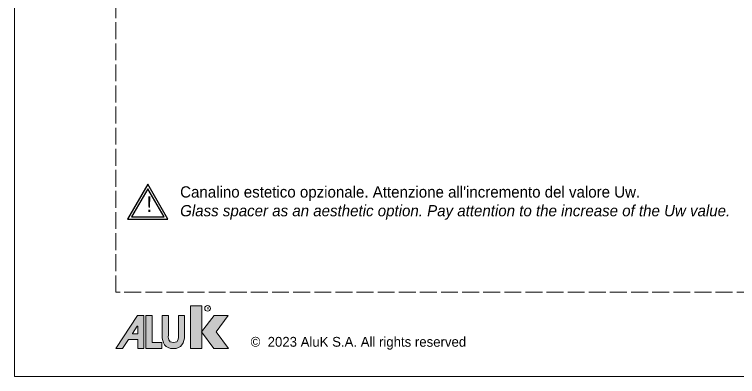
# Model space of a CAD drawing. Header units: millimetres. Extents: x -8 to 2550, y -393 to 1062.
# Drawn here: x 1040 to 1168.4, y -393 to -328.6 of the extents above; entities that cross this region are included whole.
import ezdxf

# ---------------------------------------------------------------- set-up
doc = ezdxf.new("R2010")
doc.units = ezdxf.units.MM
doc.header["$LTSCALE"] = 0.25
doc.header["$MEASUREMENT"] = 0
doc.linetypes.add('ACAD_ISO02W100', pattern=[15, 12, -3])
doc.layers.add('01_ALUK Logo', color=7, linetype='Continuous')
doc.layers.add('01_Text', color=40, linetype='Continuous', lineweight=25)
doc.layers.add('02_Block Frame', color=7, linetype='Continuous', lineweight=5, true_color=0xe2001a, plot=False)
doc.styles.add('Aluk Text', font='GOTHIC.TTF')
doc.styles.get("Standard").update_dxf_attribs({"font": 'arial.ttf'})

# ---------------------------------------------------------------- blocks, each defined once
blk = doc.blocks.new('block 2')
at = {"layer": '01_ALUK Logo', "color": 242, "lineweight": 9, "true_color": 0xe2001a}
blk.add_open_spline([(90.55, 45.43), (90.55, 43.97), (89.37, 42.78), (87.91, 42.78), (86.44, 42.78), (85.26, 43.97), (85.26, 45.43), (85.26, 46.89), (86.44, 48.07), (87.91, 48.07), (89.37, 48.07), (90.55, 46.89), (90.55, 45.43)], degree=3, knots=[0, 0, 0, 0, 1, 1, 1, 2, 2, 2, 3, 3, 3, 4, 4, 4, 4], dxfattribs=at)
blk = doc.blocks.new('block 3')
at = {"layer": '01_ALUK Logo', "lineweight": 9}
h = blk.add_hatch(color=256, dxfattribs=at)
h.dxf.hatch_style = 2
edge = h.paths.add_edge_path()
edge.add_spline(control_points=[(66.48, 20.15), (66.48, 13.62), (63.67, 7.93), (56.04, 7.93), (48.42, 7.93), (45.6, 13.62), (45.6, 20.15), (45.6, 20.15), (45.6, 38.69), (45.6, 38.69), (45.6, 38.69), (51.45, 38.69), (51.45, 38.69), (51.45, 38.69), (51.45, 20.66), (51.45, 20.66), (51.45, 18.31), (50.64, 13.6), (56.16, 13.6), (61.67, 13.6), (60.74, 18.43), (60.74, 20.66), (60.74, 20.66), (60.74, 38.69), (60.74, 38.69), (60.74, 38.69), (66.48, 38.69), (66.48, 38.69), (66.48, 38.69), (66.48, 20.15), (66.48, 20.15)], knot_values=[0, 0, 0, 0, 1, 1, 1, 2, 2, 2, 3, 3, 3, 4, 4, 4, 5, 5, 5, 6, 6, 6, 7, 7, 7, 8, 8, 8, 9, 9, 9, 10, 10, 10, 10], degree=3, periodic=0)
at = {"layer": '01_ALUK Logo', "lineweight": 0}
blk.add_open_spline([(66.48, 20.15), (66.48, 13.62), (63.67, 7.93), (56.04, 7.93), (48.42, 7.93), (45.6, 13.62), (45.6, 20.15), (45.6, 20.15), (45.6, 38.69), (45.6, 38.69), (45.6, 38.69), (51.45, 38.69), (51.45, 38.69), (51.45, 38.69), (51.45, 20.66), (51.45, 20.66), (51.45, 18.31), (50.64, 13.6), (56.16, 13.6), (61.67, 13.6), (60.74, 18.43), (60.74, 20.66), (60.74, 20.66), (60.74, 38.69), (60.74, 38.69), (60.74, 38.69), (66.48, 38.69), (66.48, 38.69), (66.48, 38.69), (66.48, 20.15), (66.48, 20.15)], degree=3, knots=[0, 0, 0, 0, 1, 1, 1, 2, 2, 2, 3, 3, 3, 4, 4, 4, 5, 5, 5, 6, 6, 6, 7, 7, 7, 8, 8, 8, 9, 9, 9, 10, 10, 10, 10], dxfattribs=at)
blk = doc.blocks.new('A$C20372')
at = {"layer": '01_ALUK Logo', "lineweight": 9, "true_color": 0xe2001a}
h = blk.add_hatch(color=242, dxfattribs=at)
h.dxf.hatch_style = 2
h.paths.add_polyline_path([(34.38, 0), (29.78, 0), (29.78, 17.18), (34.38, 17.18)])
at = {"layer": '01_ALUK Logo', "lineweight": 9}
h = blk.add_hatch(color=256, dxfattribs=at)
h.dxf.hatch_style = 2
h.paths.add_polyline_path([(8.65, 13.2), (0, 0), (2.73, 0), (5.12, 3.61), (8.76, 3.61), (8.76, 0.01), (11.15, 0.01), (11.15, 13.2)])
h.paths.add_polyline_path([(8.77, 5.86), (6.64, 5.86), (6.64, 6.08), (8.51, 8.96), (8.77, 8.96)])
h = blk.add_hatch(color=256, dxfattribs=at)
h.dxf.hatch_style = 2
h.paths.add_polyline_path([(12.05, 13.21), (14.47, 13.21), (14.47, 2.47), (18.36, 2.47), (18.36, -0.01), (12.05, -0.01)])
at = {"layer": '01_ALUK Logo', "lineweight": 0, "true_color": 0xe2001a}
h = blk.add_hatch(color=242, dxfattribs=at)
h.dxf.hatch_style = 2
h.paths.add_polyline_path([(34.23, 6.69), (39.26, 13.23), (44.85, 13.23), (40.07, 6.74), (45, 0), (39.21, 0)])
at = {"layer": '01_ALUK Logo', "color": 242, "lineweight": 0, "true_color": 0xe2001a, "flags": 128}
for points in [[(34.38, 0), (29.78, 0), (29.78, 17.18), (34.38, 17.18), (34.38, 0)], [(34.23, 6.69), (39.26, 13.23), (44.85, 13.23), (40.07, 6.74), (45, 0), (39.21, 0), (34.23, 6.69)]]:
    blk.add_lwpolyline(points, dxfattribs=at)
at = {"layer": '01_ALUK Logo', "lineweight": 0, "flags": 128}
for points in [[(8.65, 13.2), (0, 0), (2.73, 0), (5.12, 3.61), (8.76, 3.61), (8.76, 0.01), (11.15, 0.01), (11.15, 13.2), (8.65, 13.2)], [(12.05, 13.21), (14.47, 13.21), (14.47, 2.47), (18.36, 2.47), (18.36, -0.01), (12.05, -0.01), (12.05, 13.21)], [(8.77, 5.86), (6.64, 5.86), (6.64, 6.08), (8.51, 8.96), (8.77, 8.96), (8.77, 5.86)]]:
    blk.add_lwpolyline(points, dxfattribs=at)
at = {"layer": '01_ALUK Logo', "color": 242, "lineweight": 0, "true_color": 0xe2001a, "xscale": 0.4297560720293661, "yscale": 0.4297560720293661, "zscale": 0.4297560720293661}
blk.add_blockref('block 2', (-1.12, -3.41), dxfattribs=at)
at = {"layer": '01_ALUK Logo', "xscale": 0.4297560720293661, "yscale": 0.4297560720293661, "zscale": 0.4297560720293661}
blk.add_blockref('block 3', (-1.12, -3.41), dxfattribs=at)
at = {"layer": '01_ALUK Logo', "color": 242, "lineweight": 0, "true_color": 0xe2001a, "insert": (36.25, 15.55), "char_height": 1.084, "attachment_point": 7}
blk.add_mtext('\\fArial|b0|i0|c0|p34;\\W1;R', dxfattribs=at)
blk = doc.blocks.new('A$C14581')
at = {"layer": '01_Text', "insert": (0, -0.19), "char_height": 2, "attachment_point": 7, "style": 'Aluk Text'}
blk.add_mtext_dynamic_manual_height_columns('{\\fPoppins|b0|i0|c0|p2;\\H0.875x;©  2023 AluK S.A. All rights reserved}', width=51.3351, gutter_width=204.25, heights=[0], dxfattribs=at)

msp = doc.modelspace()

# ---------------------------------------------------------------- linework, layer by layer
at = {"layer": '01_Text', "ltscale": 0.25}
for points in [[(1063.675, -358.791), (1060.1, -364.983), (1067.25, -364.983)], [(1063.675, -359.591), (1060.793, -364.583), (1066.557, -364.583)]]:
    msp.add_lwpolyline(points, close=True, dxfattribs=at)
at = {"layer": '02_Block Frame'}
msp.add_lwpolyline([(1040, -393), (1040, -96), (1250, -96), (1250, -393)], close=True, dxfattribs=at)
at = {"layer": '02_Block Frame', "linetype": 'ACAD_ISO02W100'}
msp.add_lwpolyline([(1058, -378), (1058, -111), (1235, -111), (1235, -378)], close=True, dxfattribs=at)

# ---------------------------------------------------------------- block references
at = {"layer": '01_ALUK Logo', "ltscale": 0.25, "xscale": 0.4444444444444423, "yscale": 0.4444444444444423, "zscale": 0.4444444444444423}
msp.add_blockref('A$C20372', (1058, -388.035), dxfattribs=at)
at = {"layer": '01_Text'}
msp.add_blockref('A$C14581', (1081.938, -388.035), dxfattribs=at)

# ---------------------------------------------------------------- texts
at = {"layer": '01_Text', "ltscale": 0.25, "attachment_point": 1, "style": 'Aluk Text'}
for s, width, gutter_width, insert, char_height in [("Canalino estetico opzionale. Attenzione all'incremento del valore Uw.\\P{\\fCentury Gothic|b0|i1|c0|p34;Glass spacer as an aesthetic option. Pay attention to the increase of the Uw value.}", 122.69311, 12.5, (1069.423, -359.169), 2), ('!', 6.4258, 8, (1063.419, -360.931), 2.8)]:
    msp.add_mtext_dynamic_manual_height_columns(s, width=width, gutter_width=gutter_width, heights=[0], dxfattribs=dict(at, insert=insert, char_height=char_height))

doc.saveas('drawing.dxf')
